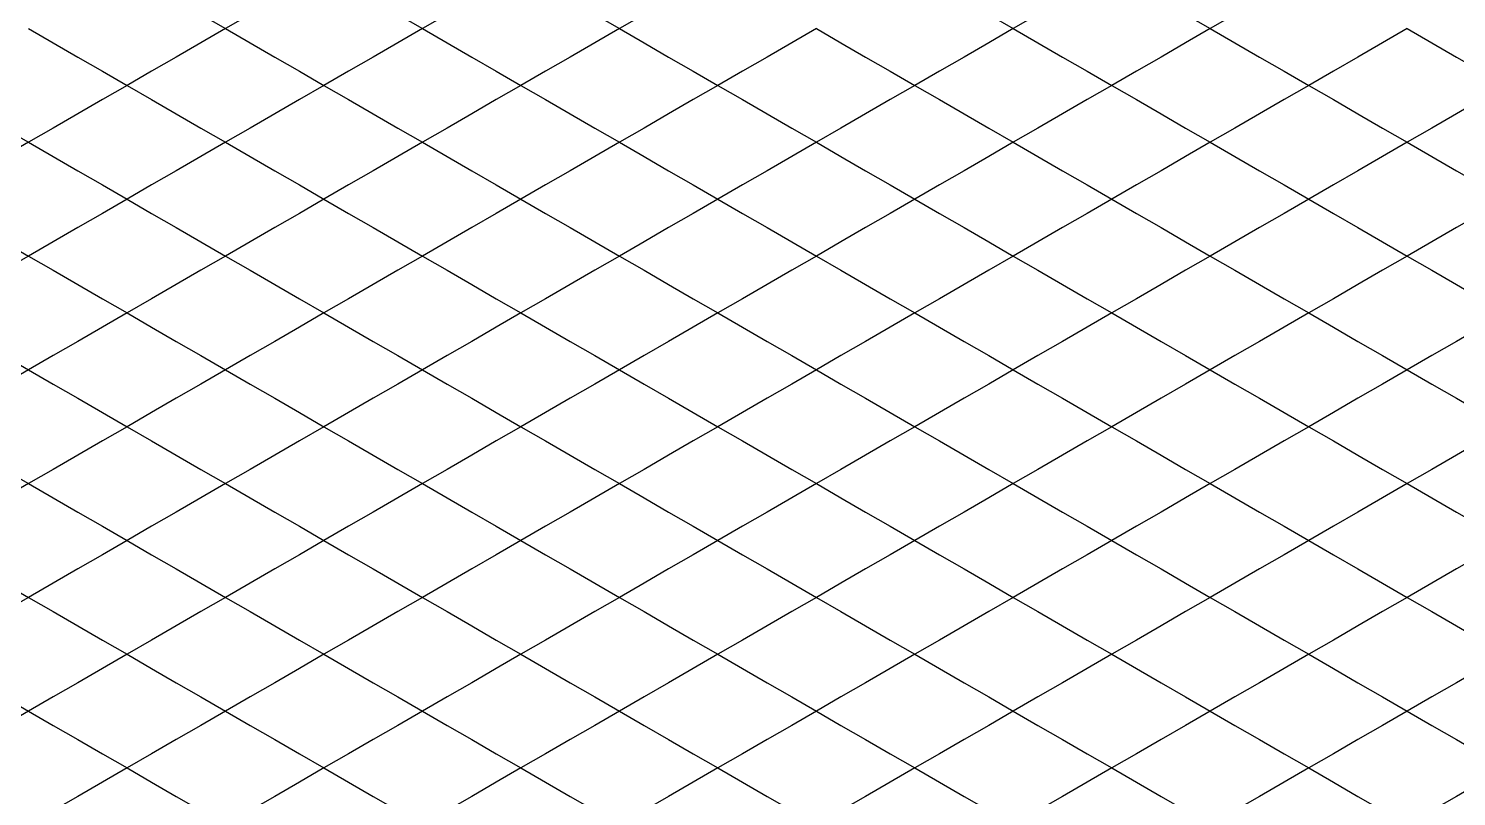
# Model space of a CAD drawing. Header units: metres. Extents: x 0 to 1028, y -291 to 246.
# Drawn here: x 228.7 to 321, y 38.3 to 87.9 of the extents above; entities that cross this region are included whole.
import ezdxf

# ---------------------------------------------------------------- set-up
doc = ezdxf.new("R2010")
doc.units = ezdxf.units.M
doc.layers.add('LAYER_02_PROJECTION', color=7, linetype='Continuous')

msp = doc.modelspace()

# ---------------------------------------------------------------- linework, layer by layer
at = {"layer": 'LAYER_02_PROJECTION'}
for points in [[(235.042, 91.611), (236.633, 90.692), (238.224, 89.774), (239.815, 88.855), (241.406, 87.937)], [(235.042, 91.611), (236.633, 90.692), (238.224, 89.774), (239.815, 88.855), (241.406, 87.937)], [(247.77, 91.611), (246.179, 90.692), (244.588, 89.774), (242.997, 88.855), (241.406, 87.937)], [(247.77, 91.611), (246.179, 90.692), (244.588, 89.774), (242.997, 88.855), (241.406, 87.937)], [(247.77, 91.611), (249.361, 90.692), (250.952, 89.774), (252.543, 88.855), (254.134, 87.937)], [(247.77, 91.611), (249.361, 90.692), (250.952, 89.774), (252.543, 88.855), (254.134, 87.937)], [(260.498, 91.611), (258.907, 90.692), (257.316, 89.774), (255.725, 88.855), (254.134, 87.937)], [(260.498, 91.611), (258.907, 90.692), (257.316, 89.774), (255.725, 88.855), (254.134, 87.937)], [(260.498, 91.611), (262.089, 90.692), (263.68, 89.774), (265.271, 88.855), (266.862, 87.937)], [(260.498, 91.611), (262.089, 90.692), (263.68, 89.774), (265.271, 88.855), (266.862, 87.937)], [(273.226, 91.611), (271.635, 90.692), (270.044, 89.774), (268.453, 88.855), (266.862, 87.937)], [(273.226, 91.611), (271.635, 90.692), (270.044, 89.774), (268.453, 88.855), (266.862, 87.937)], [(285.954, 91.611), (287.545, 90.692), (289.136, 89.774), (290.727, 88.855), (292.318, 87.937)], [(285.954, 91.611), (287.545, 90.692), (289.136, 89.774), (290.727, 88.855), (292.318, 87.937)], [(298.682, 91.611), (297.091, 90.692), (295.5, 89.774), (293.909, 88.855), (292.318, 87.937)], [(298.682, 91.611), (297.091, 90.692), (295.5, 89.774), (293.909, 88.855), (292.318, 87.937)], [(298.682, 91.611), (300.273, 90.692), (301.864, 89.774), (303.455, 88.855), (305.046, 87.937)], [(298.682, 91.611), (300.273, 90.692), (301.864, 89.774), (303.455, 88.855), (305.046, 87.937)], [(311.41, 91.611), (309.819, 90.692), (308.228, 89.774), (306.637, 88.855), (305.046, 87.937)], [(311.41, 91.611), (309.819, 90.692), (308.228, 89.774), (306.637, 88.855), (305.046, 87.937)], [(228.678, 87.937), (230.269, 87.018), (231.86, 86.1), (233.451, 85.181), (235.042, 84.262)], [(228.678, 87.937), (230.269, 87.018), (231.86, 86.1), (233.451, 85.181), (235.042, 84.262)], [(241.406, 87.937), (239.815, 87.018), (238.224, 86.1), (236.633, 85.181), (235.042, 84.262)], [(241.406, 87.937), (239.815, 87.018), (238.224, 86.1), (236.633, 85.181), (235.042, 84.262)], [(241.406, 87.937), (242.997, 87.018), (244.588, 86.1), (246.179, 85.181), (247.77, 84.262)], [(241.406, 87.937), (242.997, 87.018), (244.588, 86.1), (246.179, 85.181), (247.77, 84.262)], [(254.134, 87.937), (252.543, 87.018), (250.952, 86.1), (249.361, 85.181), (247.77, 84.262)], [(254.134, 87.937), (252.543, 87.018), (250.952, 86.1), (249.361, 85.181), (247.77, 84.262)], [(254.134, 87.937), (255.725, 87.018), (257.316, 86.1), (258.907, 85.181), (260.498, 84.262)], [(254.134, 87.937), (255.725, 87.018), (257.316, 86.1), (258.907, 85.181), (260.498, 84.262)], [(266.862, 87.937), (265.271, 87.018), (263.68, 86.1), (262.089, 85.181), (260.498, 84.262)], [(266.862, 87.937), (265.271, 87.018), (263.68, 86.1), (262.089, 85.181), (260.498, 84.262)], [(266.862, 87.937), (268.453, 87.018), (270.044, 86.1), (271.635, 85.181), (273.226, 84.262)], [(266.862, 87.937), (268.453, 87.018), (270.044, 86.1), (271.635, 85.181), (273.226, 84.262)], [(279.59, 87.937), (277.999, 87.018), (276.408, 86.1), (274.817, 85.181), (273.226, 84.262)], [(279.59, 87.937), (277.999, 87.018), (276.408, 86.1), (274.817, 85.181), (273.226, 84.262)], [(279.59, 87.937), (281.181, 87.018), (282.772, 86.1), (284.363, 85.181), (285.954, 84.262)], [(279.59, 87.937), (281.181, 87.018), (282.772, 86.1), (284.363, 85.181), (285.954, 84.262)], [(292.318, 87.937), (290.727, 87.018), (289.136, 86.1), (287.545, 85.181), (285.954, 84.262)], [(292.318, 87.937), (290.727, 87.018), (289.136, 86.1), (287.545, 85.181), (285.954, 84.262)], [(292.318, 87.937), (293.909, 87.018), (295.5, 86.1), (297.091, 85.181), (298.682, 84.262)], [(292.318, 87.937), (293.909, 87.018), (295.5, 86.1), (297.091, 85.181), (298.682, 84.262)], [(305.046, 87.937), (303.455, 87.018), (301.864, 86.1), (300.273, 85.181), (298.682, 84.262)], [(305.046, 87.937), (303.455, 87.018), (301.864, 86.1), (300.273, 85.181), (298.682, 84.262)], [(305.046, 87.937), (306.637, 87.018), (308.228, 86.1), (309.819, 85.181), (311.41, 84.262)], [(305.046, 87.937), (306.637, 87.018), (308.228, 86.1), (309.819, 85.181), (311.41, 84.262)], [(317.774, 87.937), (316.183, 87.018), (314.592, 86.1), (313.001, 85.181), (311.41, 84.262)], [(317.774, 87.937), (316.183, 87.018), (314.592, 86.1), (313.001, 85.181), (311.41, 84.262)], [(317.774, 87.937), (319.365, 87.018), (320.956, 86.1), (322.547, 85.181), (324.138, 84.262)], [(317.774, 87.937), (319.365, 87.018), (320.956, 86.1), (322.547, 85.181), (324.138, 84.262)], [(222.314, 84.262), (223.905, 83.344), (225.496, 82.425), (227.087, 81.507), (228.678, 80.588)], [(222.314, 84.262), (223.905, 83.344), (225.496, 82.425), (227.087, 81.507), (228.678, 80.588)], [(235.042, 84.262), (233.451, 83.344), (231.86, 82.425), (230.269, 81.507), (228.678, 80.588)], [(235.042, 84.262), (233.451, 83.344), (231.86, 82.425), (230.269, 81.507), (228.678, 80.588)], [(235.042, 84.262), (236.633, 83.344), (238.224, 82.425), (239.815, 81.507), (241.406, 80.588)], [(235.042, 84.262), (236.633, 83.344), (238.224, 82.425), (239.815, 81.507), (241.406, 80.588)], [(247.77, 84.262), (246.179, 83.344), (244.588, 82.425), (242.997, 81.507), (241.406, 80.588)], [(247.77, 84.262), (246.179, 83.344), (244.588, 82.425), (242.997, 81.507), (241.406, 80.588)], [(247.77, 84.262), (249.361, 83.344), (250.952, 82.425), (252.543, 81.507), (254.134, 80.588)], [(247.77, 84.262), (249.361, 83.344), (250.952, 82.425), (252.543, 81.507), (254.134, 80.588)], [(260.498, 84.262), (258.907, 83.344), (257.316, 82.425), (255.725, 81.507), (254.134, 80.588)], [(260.498, 84.262), (258.907, 83.344), (257.316, 82.425), (255.725, 81.507), (254.134, 80.588)], [(260.498, 84.262), (262.089, 83.344), (263.68, 82.425), (265.271, 81.507), (266.862, 80.588)], [(260.498, 84.262), (262.089, 83.344), (263.68, 82.425), (265.271, 81.507), (266.862, 80.588)], [(273.226, 84.262), (271.635, 83.344), (270.044, 82.425), (268.453, 81.507), (266.862, 80.588)], [(273.226, 84.262), (271.635, 83.344), (270.044, 82.425), (268.453, 81.507), (266.862, 80.588)], [(273.226, 84.262), (274.817, 83.344), (276.408, 82.425), (277.999, 81.507), (279.59, 80.588)], [(273.226, 84.262), (274.817, 83.344), (276.408, 82.425), (277.999, 81.507), (279.59, 80.588)], [(285.954, 84.262), (284.363, 83.344), (282.772, 82.425), (281.181, 81.507), (279.59, 80.588)], [(285.954, 84.262), (284.363, 83.344), (282.772, 82.425), (281.181, 81.507), (279.59, 80.588)], [(285.954, 84.262), (287.545, 83.344), (289.136, 82.425), (290.727, 81.507), (292.318, 80.588)], [(285.954, 84.262), (287.545, 83.344), (289.136, 82.425), (290.727, 81.507), (292.318, 80.588)], [(298.682, 84.262), (297.091, 83.344), (295.5, 82.425), (293.909, 81.507), (292.318, 80.588)], [(298.682, 84.262), (297.091, 83.344), (295.5, 82.425), (293.909, 81.507), (292.318, 80.588)], [(298.682, 84.262), (300.273, 83.344), (301.864, 82.425), (303.455, 81.507), (305.046, 80.588)], [(298.682, 84.262), (300.273, 83.344), (301.864, 82.425), (303.455, 81.507), (305.046, 80.588)], [(311.41, 84.262), (309.819, 83.344), (308.228, 82.425), (306.637, 81.507), (305.046, 80.588)], [(311.41, 84.262), (309.819, 83.344), (308.228, 82.425), (306.637, 81.507), (305.046, 80.588)], [(311.41, 84.262), (313.001, 83.344), (314.592, 82.425), (316.183, 81.507), (317.774, 80.588)], [(311.41, 84.262), (313.001, 83.344), (314.592, 82.425), (316.183, 81.507), (317.774, 80.588)], [(324.138, 84.262), (322.547, 83.344), (320.956, 82.425), (319.365, 81.507), (317.774, 80.588)], [(324.138, 84.262), (322.547, 83.344), (320.956, 82.425), (319.365, 81.507), (317.774, 80.588)], [(228.678, 80.588), (227.087, 79.67), (225.496, 78.751), (223.905, 77.833), (222.314, 76.914)], [(228.678, 80.588), (227.087, 79.67), (225.496, 78.751), (223.905, 77.833), (222.314, 76.914)], [(228.678, 80.588), (230.269, 79.67), (231.86, 78.751), (233.451, 77.833), (235.042, 76.914)], [(228.678, 80.588), (230.269, 79.67), (231.86, 78.751), (233.451, 77.833), (235.042, 76.914)], [(241.406, 80.588), (239.815, 79.67), (238.224, 78.751), (236.633, 77.833), (235.042, 76.914)], [(241.406, 80.588), (239.815, 79.67), (238.224, 78.751), (236.633, 77.833), (235.042, 76.914)], [(241.406, 80.588), (242.997, 79.67), (244.588, 78.751), (246.179, 77.833), (247.77, 76.914)], [(241.406, 80.588), (242.997, 79.67), (244.588, 78.751), (246.179, 77.833), (247.77, 76.914)], [(254.134, 80.588), (252.543, 79.67), (250.952, 78.751), (249.361, 77.833), (247.77, 76.914)], [(254.134, 80.588), (252.543, 79.67), (250.952, 78.751), (249.361, 77.833), (247.77, 76.914)], [(254.134, 80.588), (255.725, 79.67), (257.316, 78.751), (258.907, 77.833), (260.498, 76.914)], [(254.134, 80.588), (255.725, 79.67), (257.316, 78.751), (258.907, 77.833), (260.498, 76.914)], [(266.862, 80.588), (265.271, 79.67), (263.68, 78.751), (262.089, 77.833), (260.498, 76.914)], [(266.862, 80.588), (265.271, 79.67), (263.68, 78.751), (262.089, 77.833), (260.498, 76.914)], [(266.862, 80.588), (268.453, 79.67), (270.044, 78.751), (271.635, 77.833), (273.226, 76.914)], [(266.862, 80.588), (268.453, 79.67), (270.044, 78.751), (271.635, 77.833), (273.226, 76.914)], [(279.59, 80.588), (277.999, 79.67), (276.408, 78.751), (274.817, 77.833), (273.226, 76.914)], [(279.59, 80.588), (277.999, 79.67), (276.408, 78.751), (274.817, 77.833), (273.226, 76.914)], [(279.59, 80.588), (281.181, 79.67), (282.772, 78.751), (284.363, 77.833), (285.954, 76.914)], [(279.59, 80.588), (281.181, 79.67), (282.772, 78.751), (284.363, 77.833), (285.954, 76.914)], [(292.318, 80.588), (290.727, 79.67), (289.136, 78.751), (287.545, 77.833), (285.954, 76.914)], [(292.318, 80.588), (290.727, 79.67), (289.136, 78.751), (287.545, 77.833), (285.954, 76.914)], [(292.318, 80.588), (293.909, 79.67), (295.5, 78.751), (297.091, 77.833), (298.682, 76.914)], [(292.318, 80.588), (293.909, 79.67), (295.5, 78.751), (297.091, 77.833), (298.682, 76.914)], [(305.046, 80.588), (303.455, 79.67), (301.864, 78.751), (300.273, 77.833), (298.682, 76.914)], [(305.046, 80.588), (303.455, 79.67), (301.864, 78.751), (300.273, 77.833), (298.682, 76.914)], [(305.046, 80.588), (306.637, 79.67), (308.228, 78.751), (309.819, 77.833), (311.41, 76.914)], [(305.046, 80.588), (306.637, 79.67), (308.228, 78.751), (309.819, 77.833), (311.41, 76.914)], [(317.774, 80.588), (316.183, 79.67), (314.592, 78.751), (313.001, 77.833), (311.41, 76.914)], [(317.774, 80.588), (316.183, 79.67), (314.592, 78.751), (313.001, 77.833), (311.41, 76.914)], [(317.774, 80.588), (319.365, 79.67), (320.956, 78.751), (322.547, 77.833), (324.138, 76.914)], [(317.774, 80.588), (319.365, 79.67), (320.956, 78.751), (322.547, 77.833), (324.138, 76.914)], [(222.314, 76.914), (223.905, 75.995), (225.496, 75.077), (227.087, 74.158), (228.678, 73.24)], [(222.314, 76.914), (223.905, 75.995), (225.496, 75.077), (227.087, 74.158), (228.678, 73.24)], [(235.042, 76.914), (233.451, 75.995), (231.86, 75.077), (230.269, 74.158), (228.678, 73.24)], [(235.042, 76.914), (233.451, 75.995), (231.86, 75.077), (230.269, 74.158), (228.678, 73.24)], [(235.042, 76.914), (236.633, 75.995), (238.224, 75.077), (239.815, 74.158), (241.406, 73.24)], [(235.042, 76.914), (236.633, 75.995), (238.224, 75.077), (239.815, 74.158), (241.406, 73.24)], [(247.77, 76.914), (246.179, 75.995), (244.588, 75.077), (242.997, 74.158), (241.406, 73.24)], [(247.77, 76.914), (246.179, 75.995), (244.588, 75.077), (242.997, 74.158), (241.406, 73.24)], [(247.77, 76.914), (249.361, 75.995), (250.952, 75.077), (252.543, 74.158), (254.134, 73.24)], [(247.77, 76.914), (249.361, 75.995), (250.952, 75.077), (252.543, 74.158), (254.134, 73.24)], [(260.498, 76.914), (258.907, 75.995), (257.316, 75.077), (255.725, 74.158), (254.134, 73.24)], [(260.498, 76.914), (258.907, 75.995), (257.316, 75.077), (255.725, 74.158), (254.134, 73.24)], [(260.498, 76.914), (262.089, 75.995), (263.68, 75.077), (265.271, 74.158), (266.862, 73.24)], [(260.498, 76.914), (262.089, 75.995), (263.68, 75.077), (265.271, 74.158), (266.862, 73.24)], [(273.226, 76.914), (271.635, 75.995), (270.044, 75.077), (268.453, 74.158), (266.862, 73.24)], [(273.226, 76.914), (271.635, 75.995), (270.044, 75.077), (268.453, 74.158), (266.862, 73.24)], [(273.226, 76.914), (274.817, 75.995), (276.408, 75.077), (277.999, 74.158), (279.59, 73.24)], [(273.226, 76.914), (274.817, 75.995), (276.408, 75.077), (277.999, 74.158), (279.59, 73.24)], [(285.954, 76.914), (284.363, 75.995), (282.772, 75.077), (281.181, 74.158), (279.59, 73.24)], [(285.954, 76.914), (284.363, 75.995), (282.772, 75.077), (281.181, 74.158), (279.59, 73.24)], [(285.954, 76.914), (287.545, 75.995), (289.136, 75.077), (290.727, 74.158), (292.318, 73.24)], [(285.954, 76.914), (287.545, 75.995), (289.136, 75.077), (290.727, 74.158), (292.318, 73.24)], [(298.682, 76.914), (297.091, 75.995), (295.5, 75.077), (293.909, 74.158), (292.318, 73.24)], [(298.682, 76.914), (297.091, 75.995), (295.5, 75.077), (293.909, 74.158), (292.318, 73.24)], [(298.682, 76.914), (300.273, 75.995), (301.864, 75.077), (303.455, 74.158), (305.046, 73.24)], [(298.682, 76.914), (300.273, 75.995), (301.864, 75.077), (303.455, 74.158), (305.046, 73.24)], [(311.41, 76.914), (309.819, 75.995), (308.228, 75.077), (306.637, 74.158), (305.046, 73.24)], [(311.41, 76.914), (309.819, 75.995), (308.228, 75.077), (306.637, 74.158), (305.046, 73.24)], [(311.41, 76.914), (313.001, 75.995), (314.592, 75.077), (316.183, 74.158), (317.774, 73.24)], [(311.41, 76.914), (313.001, 75.995), (314.592, 75.077), (316.183, 74.158), (317.774, 73.24)], [(324.138, 76.914), (322.547, 75.995), (320.956, 75.077), (319.365, 74.158), (317.774, 73.24)], [(324.138, 76.914), (322.547, 75.995), (320.956, 75.077), (319.365, 74.158), (317.774, 73.24)], [(228.678, 73.24), (227.087, 72.321), (225.496, 71.403), (223.905, 70.484), (222.314, 69.566)], [(228.678, 73.24), (227.087, 72.321), (225.496, 71.403), (223.905, 70.484), (222.314, 69.566)], [(228.678, 73.24), (230.269, 72.321), (231.86, 71.403), (233.451, 70.484), (235.042, 69.566)], [(228.678, 73.24), (230.269, 72.321), (231.86, 71.403), (233.451, 70.484), (235.042, 69.566)], [(241.406, 73.24), (239.815, 72.321), (238.224, 71.403), (236.633, 70.484), (235.042, 69.566)], [(241.406, 73.24), (239.815, 72.321), (238.224, 71.403), (236.633, 70.484), (235.042, 69.566)], [(241.406, 73.24), (242.997, 72.321), (244.588, 71.403), (246.179, 70.484), (247.77, 69.566)], [(241.406, 73.24), (242.997, 72.321), (244.588, 71.403), (246.179, 70.484), (247.77, 69.566)], [(254.134, 73.24), (252.543, 72.321), (250.952, 71.403), (249.361, 70.484), (247.77, 69.566)], [(254.134, 73.24), (252.543, 72.321), (250.952, 71.403), (249.361, 70.484), (247.77, 69.566)], [(254.134, 73.24), (255.725, 72.321), (257.316, 71.403), (258.907, 70.484), (260.498, 69.566)], [(254.134, 73.24), (255.725, 72.321), (257.316, 71.403), (258.907, 70.484), (260.498, 69.566)], [(266.862, 73.24), (265.271, 72.321), (263.68, 71.403), (262.089, 70.484), (260.498, 69.566)], [(266.862, 73.24), (265.271, 72.321), (263.68, 71.403), (262.089, 70.484), (260.498, 69.566)], [(266.862, 73.24), (268.453, 72.321), (270.044, 71.403), (271.635, 70.484), (273.226, 69.566)], [(266.862, 73.24), (268.453, 72.321), (270.044, 71.403), (271.635, 70.484), (273.226, 69.566)], [(279.59, 73.24), (277.999, 72.321), (276.408, 71.403), (274.817, 70.484), (273.226, 69.566)], [(279.59, 73.24), (277.999, 72.321), (276.408, 71.403), (274.817, 70.484), (273.226, 69.566)], [(279.59, 73.24), (281.181, 72.321), (282.772, 71.403), (284.363, 70.484), (285.954, 69.566)], [(279.59, 73.24), (281.181, 72.321), (282.772, 71.403), (284.363, 70.484), (285.954, 69.566)], [(292.318, 73.24), (290.727, 72.321), (289.136, 71.403), (287.545, 70.484), (285.954, 69.566)], [(292.318, 73.24), (290.727, 72.321), (289.136, 71.403), (287.545, 70.484), (285.954, 69.566)], [(292.318, 73.24), (293.909, 72.321), (295.5, 71.403), (297.091, 70.484), (298.682, 69.566)], [(292.318, 73.24), (293.909, 72.321), (295.5, 71.403), (297.091, 70.484), (298.682, 69.566)], [(305.046, 73.24), (303.455, 72.321), (301.864, 71.403), (300.273, 70.484), (298.682, 69.566)], [(305.046, 73.24), (303.455, 72.321), (301.864, 71.403), (300.273, 70.484), (298.682, 69.566)], [(305.046, 73.24), (306.637, 72.321), (308.228, 71.403), (309.819, 70.484), (311.41, 69.566)], [(305.046, 73.24), (306.637, 72.321), (308.228, 71.403), (309.819, 70.484), (311.41, 69.566)], [(317.774, 73.24), (316.183, 72.321), (314.592, 71.403), (313.001, 70.484), (311.41, 69.566)], [(317.774, 73.24), (316.183, 72.321), (314.592, 71.403), (313.001, 70.484), (311.41, 69.566)], [(317.774, 73.24), (319.365, 72.321), (320.956, 71.403), (322.547, 70.484), (324.138, 69.566)], [(317.774, 73.24), (319.365, 72.321), (320.956, 71.403), (322.547, 70.484), (324.138, 69.566)], [(222.314, 69.566), (223.905, 68.647), (225.496, 67.728), (227.087, 66.81), (228.678, 65.891)], [(222.314, 69.566), (223.905, 68.647), (225.496, 67.728), (227.087, 66.81), (228.678, 65.891)], [(235.042, 69.566), (233.451, 68.647), (231.86, 67.728), (230.269, 66.81), (228.678, 65.891)], [(235.042, 69.566), (233.451, 68.647), (231.86, 67.728), (230.269, 66.81), (228.678, 65.891)], [(235.042, 69.566), (236.633, 68.647), (238.224, 67.728), (239.815, 66.81), (241.406, 65.891)], [(235.042, 69.566), (236.633, 68.647), (238.224, 67.728), (239.815, 66.81), (241.406, 65.891)], [(247.77, 69.566), (246.179, 68.647), (244.588, 67.728), (242.997, 66.81), (241.406, 65.891)], [(247.77, 69.566), (246.179, 68.647), (244.588, 67.728), (242.997, 66.81), (241.406, 65.891)], [(247.77, 69.566), (249.361, 68.647), (250.952, 67.728), (252.543, 66.81), (254.134, 65.891)], [(247.77, 69.566), (249.361, 68.647), (250.952, 67.728), (252.543, 66.81), (254.134, 65.891)], [(260.498, 69.566), (258.907, 68.647), (257.316, 67.728), (255.725, 66.81), (254.134, 65.891)], [(260.498, 69.566), (258.907, 68.647), (257.316, 67.728), (255.725, 66.81), (254.134, 65.891)], [(260.498, 69.566), (262.089, 68.647), (263.68, 67.728), (265.271, 66.81), (266.862, 65.891)], [(260.498, 69.566), (262.089, 68.647), (263.68, 67.728), (265.271, 66.81), (266.862, 65.891)], [(273.226, 69.566), (271.635, 68.647), (270.044, 67.728), (268.453, 66.81), (266.862, 65.891)], [(273.226, 69.566), (271.635, 68.647), (270.044, 67.728), (268.453, 66.81), (266.862, 65.891)], [(273.226, 69.566), (274.817, 68.647), (276.408, 67.728), (277.999, 66.81), (279.59, 65.891)], [(273.226, 69.566), (274.817, 68.647), (276.408, 67.728), (277.999, 66.81), (279.59, 65.891)], [(285.954, 69.566), (284.363, 68.647), (282.772, 67.728), (281.181, 66.81), (279.59, 65.891)], [(285.954, 69.566), (284.363, 68.647), (282.772, 67.728), (281.181, 66.81), (279.59, 65.891)], [(285.954, 69.566), (287.545, 68.647), (289.136, 67.728), (290.727, 66.81), (292.318, 65.891)], [(285.954, 69.566), (287.545, 68.647), (289.136, 67.728), (290.727, 66.81), (292.318, 65.891)], [(298.682, 69.566), (297.091, 68.647), (295.5, 67.728), (293.909, 66.81), (292.318, 65.891)], [(298.682, 69.566), (297.091, 68.647), (295.5, 67.728), (293.909, 66.81), (292.318, 65.891)], [(298.682, 69.566), (300.273, 68.647), (301.864, 67.728), (303.455, 66.81), (305.046, 65.891)], [(298.682, 69.566), (300.273, 68.647), (301.864, 67.728), (303.455, 66.81), (305.046, 65.891)], [(311.41, 69.566), (309.819, 68.647), (308.228, 67.728), (306.637, 66.81), (305.046, 65.891)], [(311.41, 69.566), (309.819, 68.647), (308.228, 67.728), (306.637, 66.81), (305.046, 65.891)], [(311.41, 69.566), (313.001, 68.647), (314.592, 67.728), (316.183, 66.81), (317.774, 65.891)], [(311.41, 69.566), (313.001, 68.647), (314.592, 67.728), (316.183, 66.81), (317.774, 65.891)], [(324.138, 69.566), (322.547, 68.647), (320.956, 67.728), (319.365, 66.81), (317.774, 65.891)], [(324.138, 69.566), (322.547, 68.647), (320.956, 67.728), (319.365, 66.81), (317.774, 65.891)], [(228.678, 65.891), (227.087, 64.973), (225.496, 64.054), (223.905, 63.136), (222.314, 62.217)], [(228.678, 65.891), (227.087, 64.973), (225.496, 64.054), (223.905, 63.136), (222.314, 62.217)], [(228.678, 65.891), (230.269, 64.973), (231.86, 64.054), (233.451, 63.136), (235.042, 62.217)], [(228.678, 65.891), (230.269, 64.973), (231.86, 64.054), (233.451, 63.136), (235.042, 62.217)], [(241.406, 65.891), (239.815, 64.973), (238.224, 64.054), (236.633, 63.136), (235.042, 62.217)], [(241.406, 65.891), (239.815, 64.973), (238.224, 64.054), (236.633, 63.136), (235.042, 62.217)], [(241.406, 65.891), (242.997, 64.973), (244.588, 64.054), (246.179, 63.136), (247.77, 62.217)], [(241.406, 65.891), (242.997, 64.973), (244.588, 64.054), (246.179, 63.136), (247.77, 62.217)], [(254.134, 65.891), (252.543, 64.973), (250.952, 64.054), (249.361, 63.136), (247.77, 62.217)], [(254.134, 65.891), (252.543, 64.973), (250.952, 64.054), (249.361, 63.136), (247.77, 62.217)], [(254.134, 65.891), (255.725, 64.973), (257.316, 64.054), (258.907, 63.136), (260.498, 62.217)], [(254.134, 65.891), (255.725, 64.973), (257.316, 64.054), (258.907, 63.136), (260.498, 62.217)], [(266.862, 65.891), (265.271, 64.973), (263.68, 64.054), (262.089, 63.136), (260.498, 62.217)], [(266.862, 65.891), (265.271, 64.973), (263.68, 64.054), (262.089, 63.136), (260.498, 62.217)], [(266.862, 65.891), (268.453, 64.973), (270.044, 64.054), (271.635, 63.136), (273.226, 62.217)], [(266.862, 65.891), (268.453, 64.973), (270.044, 64.054), (271.635, 63.136), (273.226, 62.217)], [(279.59, 65.891), (277.999, 64.973), (276.408, 64.054), (274.817, 63.136), (273.226, 62.217)], [(279.59, 65.891), (277.999, 64.973), (276.408, 64.054), (274.817, 63.136), (273.226, 62.217)], [(279.59, 65.891), (281.181, 64.973), (282.772, 64.054), (284.363, 63.136), (285.954, 62.217)], [(279.59, 65.891), (281.181, 64.973), (282.772, 64.054), (284.363, 63.136), (285.954, 62.217)], [(292.318, 65.891), (290.727, 64.973), (289.136, 64.054), (287.545, 63.136), (285.954, 62.217)], [(292.318, 65.891), (290.727, 64.973), (289.136, 64.054), (287.545, 63.136), (285.954, 62.217)], [(292.318, 65.891), (293.909, 64.973), (295.5, 64.054), (297.091, 63.136), (298.682, 62.217)], [(292.318, 65.891), (293.909, 64.973), (295.5, 64.054), (297.091, 63.136), (298.682, 62.217)], [(305.046, 65.891), (303.455, 64.973), (301.864, 64.054), (300.273, 63.136), (298.682, 62.217)], [(305.046, 65.891), (303.455, 64.973), (301.864, 64.054), (300.273, 63.136), (298.682, 62.217)], [(305.046, 65.891), (306.637, 64.973), (308.228, 64.054), (309.819, 63.136), (311.41, 62.217)], [(305.046, 65.891), (306.637, 64.973), (308.228, 64.054), (309.819, 63.136), (311.41, 62.217)], [(317.774, 65.891), (316.183, 64.973), (314.592, 64.054), (313.001, 63.136), (311.41, 62.217)], [(317.774, 65.891), (316.183, 64.973), (314.592, 64.054), (313.001, 63.136), (311.41, 62.217)], [(317.774, 65.891), (319.365, 64.973), (320.956, 64.054), (322.547, 63.136), (324.138, 62.217)], [(317.774, 65.891), (319.365, 64.973), (320.956, 64.054), (322.547, 63.136), (324.138, 62.217)], [(222.314, 62.217), (223.905, 61.298), (225.496, 60.38), (227.087, 59.461), (228.678, 58.543)], [(222.314, 62.217), (223.905, 61.298), (225.496, 60.38), (227.087, 59.461), (228.678, 58.543)], [(235.042, 62.217), (233.451, 61.298), (231.86, 60.38), (230.269, 59.461), (228.678, 58.543)], [(235.042, 62.217), (233.451, 61.298), (231.86, 60.38), (230.269, 59.461), (228.678, 58.543)], [(235.042, 62.217), (236.633, 61.298), (238.224, 60.38), (239.815, 59.461), (241.406, 58.543)], [(235.042, 62.217), (236.633, 61.298), (238.224, 60.38), (239.815, 59.461), (241.406, 58.543)], [(247.77, 62.217), (246.179, 61.298), (244.588, 60.38), (242.997, 59.461), (241.406, 58.543)], [(247.77, 62.217), (246.179, 61.298), (244.588, 60.38), (242.997, 59.461), (241.406, 58.543)], [(247.77, 62.217), (249.361, 61.298), (250.952, 60.38), (252.543, 59.461), (254.134, 58.543)], [(247.77, 62.217), (249.361, 61.298), (250.952, 60.38), (252.543, 59.461), (254.134, 58.543)], [(260.498, 62.217), (258.907, 61.298), (257.316, 60.38), (255.725, 59.461), (254.134, 58.543)], [(260.498, 62.217), (258.907, 61.298), (257.316, 60.38), (255.725, 59.461), (254.134, 58.543)], [(260.498, 62.217), (262.089, 61.298), (263.68, 60.38), (265.271, 59.461), (266.862, 58.543)], [(260.498, 62.217), (262.089, 61.298), (263.68, 60.38), (265.271, 59.461), (266.862, 58.543)], [(273.226, 62.217), (271.635, 61.298), (270.044, 60.38), (268.453, 59.461), (266.862, 58.543)], [(273.226, 62.217), (271.635, 61.298), (270.044, 60.38), (268.453, 59.461), (266.862, 58.543)], [(273.226, 62.217), (274.817, 61.298), (276.408, 60.38), (277.999, 59.461), (279.59, 58.543)], [(273.226, 62.217), (274.817, 61.298), (276.408, 60.38), (277.999, 59.461), (279.59, 58.543)], [(285.954, 62.217), (284.363, 61.298), (282.772, 60.38), (281.181, 59.461), (279.59, 58.543)], [(285.954, 62.217), (284.363, 61.298), (282.772, 60.38), (281.181, 59.461), (279.59, 58.543)], [(285.954, 62.217), (287.545, 61.298), (289.136, 60.38), (290.727, 59.461), (292.318, 58.543)], [(285.954, 62.217), (287.545, 61.298), (289.136, 60.38), (290.727, 59.461), (292.318, 58.543)], [(298.682, 62.217), (297.091, 61.298), (295.5, 60.38), (293.909, 59.461), (292.318, 58.543)], [(298.682, 62.217), (297.091, 61.298), (295.5, 60.38), (293.909, 59.461), (292.318, 58.543)], [(298.682, 62.217), (300.273, 61.298), (301.864, 60.38), (303.455, 59.461), (305.046, 58.543)], [(298.682, 62.217), (300.273, 61.298), (301.864, 60.38), (303.455, 59.461), (305.046, 58.543)], [(311.41, 62.217), (309.819, 61.298), (308.228, 60.38), (306.637, 59.461), (305.046, 58.543)], [(311.41, 62.217), (309.819, 61.298), (308.228, 60.38), (306.637, 59.461), (305.046, 58.543)], [(311.41, 62.217), (313.001, 61.298), (314.592, 60.38), (316.183, 59.461), (317.774, 58.543)], [(311.41, 62.217), (313.001, 61.298), (314.592, 60.38), (316.183, 59.461), (317.774, 58.543)], [(324.138, 62.217), (322.547, 61.298), (320.956, 60.38), (319.365, 59.461), (317.774, 58.543)], [(324.138, 62.217), (322.547, 61.298), (320.956, 60.38), (319.365, 59.461), (317.774, 58.543)], [(228.678, 58.543), (227.087, 57.624), (225.496, 56.706), (223.905, 55.787), (222.314, 54.869)], [(228.678, 58.543), (227.087, 57.624), (225.496, 56.706), (223.905, 55.787), (222.314, 54.869)], [(228.678, 58.543), (230.269, 57.624), (231.86, 56.706), (233.451, 55.787), (235.042, 54.869)], [(228.678, 58.543), (230.269, 57.624), (231.86, 56.706), (233.451, 55.787), (235.042, 54.869)], [(241.406, 58.543), (239.815, 57.624), (238.224, 56.706), (236.633, 55.787), (235.042, 54.869)], [(241.406, 58.543), (239.815, 57.624), (238.224, 56.706), (236.633, 55.787), (235.042, 54.869)], [(241.406, 58.543), (242.997, 57.624), (244.588, 56.706), (246.179, 55.787), (247.77, 54.869)], [(241.406, 58.543), (242.997, 57.624), (244.588, 56.706), (246.179, 55.787), (247.77, 54.869)], [(254.134, 58.543), (252.543, 57.624), (250.952, 56.706), (249.361, 55.787), (247.77, 54.869)], [(254.134, 58.543), (252.543, 57.624), (250.952, 56.706), (249.361, 55.787), (247.77, 54.869)], [(254.134, 58.543), (255.725, 57.624), (257.316, 56.706), (258.907, 55.787), (260.498, 54.869)], [(254.134, 58.543), (255.725, 57.624), (257.316, 56.706), (258.907, 55.787), (260.498, 54.869)], [(266.862, 58.543), (265.271, 57.624), (263.68, 56.706), (262.089, 55.787), (260.498, 54.869)], [(266.862, 58.543), (265.271, 57.624), (263.68, 56.706), (262.089, 55.787), (260.498, 54.869)], [(266.862, 58.543), (268.453, 57.624), (270.044, 56.706), (271.635, 55.787), (273.226, 54.869)], [(266.862, 58.543), (268.453, 57.624), (270.044, 56.706), (271.635, 55.787), (273.226, 54.869)], [(279.59, 58.543), (277.999, 57.624), (276.408, 56.706), (274.817, 55.787), (273.226, 54.869)], [(279.59, 58.543), (277.999, 57.624), (276.408, 56.706), (274.817, 55.787), (273.226, 54.869)], [(279.59, 58.543), (281.181, 57.624), (282.772, 56.706), (284.363, 55.787), (285.954, 54.869)], [(279.59, 58.543), (281.181, 57.624), (282.772, 56.706), (284.363, 55.787), (285.954, 54.869)], [(292.318, 58.543), (290.727, 57.624), (289.136, 56.706), (287.545, 55.787), (285.954, 54.869)], [(292.318, 58.543), (290.727, 57.624), (289.136, 56.706), (287.545, 55.787), (285.954, 54.869)], [(292.318, 58.543), (293.909, 57.624), (295.5, 56.706), (297.091, 55.787), (298.682, 54.869)], [(292.318, 58.543), (293.909, 57.624), (295.5, 56.706), (297.091, 55.787), (298.682, 54.869)], [(305.046, 58.543), (303.455, 57.624), (301.864, 56.706), (300.273, 55.787), (298.682, 54.869)], [(305.046, 58.543), (303.455, 57.624), (301.864, 56.706), (300.273, 55.787), (298.682, 54.869)], [(305.046, 58.543), (306.637, 57.624), (308.228, 56.706), (309.819, 55.787), (311.41, 54.869)], [(305.046, 58.543), (306.637, 57.624), (308.228, 56.706), (309.819, 55.787), (311.41, 54.869)], [(317.774, 58.543), (316.183, 57.624), (314.592, 56.706), (313.001, 55.787), (311.41, 54.869)], [(317.774, 58.543), (316.183, 57.624), (314.592, 56.706), (313.001, 55.787), (311.41, 54.869)], [(317.774, 58.543), (319.365, 57.624), (320.956, 56.706), (322.547, 55.787), (324.138, 54.869)], [(317.774, 58.543), (319.365, 57.624), (320.956, 56.706), (322.547, 55.787), (324.138, 54.869)], [(222.314, 54.869), (223.905, 53.95), (225.496, 53.031), (227.087, 52.113), (228.678, 51.194)], [(222.314, 54.869), (223.905, 53.95), (225.496, 53.031), (227.087, 52.113), (228.678, 51.194)], [(235.042, 54.869), (233.451, 53.95), (231.86, 53.031), (230.269, 52.113), (228.678, 51.194)], [(235.042, 54.869), (233.451, 53.95), (231.86, 53.031), (230.269, 52.113), (228.678, 51.194)], [(235.042, 54.869), (236.633, 53.95), (238.224, 53.031), (239.815, 52.113), (241.406, 51.194)], [(235.042, 54.869), (236.633, 53.95), (238.224, 53.031), (239.815, 52.113), (241.406, 51.194)], [(247.77, 54.869), (246.179, 53.95), (244.588, 53.031), (242.997, 52.113), (241.406, 51.194)], [(247.77, 54.869), (246.179, 53.95), (244.588, 53.031), (242.997, 52.113), (241.406, 51.194)], [(247.77, 54.869), (249.361, 53.95), (250.952, 53.031), (252.543, 52.113), (254.134, 51.194)], [(247.77, 54.869), (249.361, 53.95), (250.952, 53.031), (252.543, 52.113), (254.134, 51.194)], [(260.498, 54.869), (258.907, 53.95), (257.316, 53.031), (255.725, 52.113), (254.134, 51.194)], [(260.498, 54.869), (258.907, 53.95), (257.316, 53.031), (255.725, 52.113), (254.134, 51.194)], [(260.498, 54.869), (262.089, 53.95), (263.68, 53.031), (265.271, 52.113), (266.862, 51.194)], [(260.498, 54.869), (262.089, 53.95), (263.68, 53.031), (265.271, 52.113), (266.862, 51.194)], [(273.226, 54.869), (271.635, 53.95), (270.044, 53.031), (268.453, 52.113), (266.862, 51.194)], [(273.226, 54.869), (271.635, 53.95), (270.044, 53.031), (268.453, 52.113), (266.862, 51.194)], [(273.226, 54.869), (274.817, 53.95), (276.408, 53.031), (277.999, 52.113), (279.59, 51.194)], [(273.226, 54.869), (274.817, 53.95), (276.408, 53.031), (277.999, 52.113), (279.59, 51.194)], [(285.954, 54.869), (284.363, 53.95), (282.772, 53.031), (281.181, 52.113), (279.59, 51.194)], [(285.954, 54.869), (284.363, 53.95), (282.772, 53.031), (281.181, 52.113), (279.59, 51.194)], [(285.954, 54.869), (287.545, 53.95), (289.136, 53.031), (290.727, 52.113), (292.318, 51.194)], [(285.954, 54.869), (287.545, 53.95), (289.136, 53.031), (290.727, 52.113), (292.318, 51.194)], [(298.682, 54.869), (297.091, 53.95), (295.5, 53.031), (293.909, 52.113), (292.318, 51.194)], [(298.682, 54.869), (297.091, 53.95), (295.5, 53.031), (293.909, 52.113), (292.318, 51.194)], [(298.682, 54.869), (300.273, 53.95), (301.864, 53.031), (303.455, 52.113), (305.046, 51.194)], [(298.682, 54.869), (300.273, 53.95), (301.864, 53.031), (303.455, 52.113), (305.046, 51.194)], [(311.41, 54.869), (309.819, 53.95), (308.228, 53.031), (306.637, 52.113), (305.046, 51.194)], [(311.41, 54.869), (309.819, 53.95), (308.228, 53.031), (306.637, 52.113), (305.046, 51.194)], [(311.41, 54.869), (313.001, 53.95), (314.592, 53.031), (316.183, 52.113), (317.774, 51.194)], [(311.41, 54.869), (313.001, 53.95), (314.592, 53.031), (316.183, 52.113), (317.774, 51.194)], [(324.138, 54.869), (322.547, 53.95), (320.956, 53.031), (319.365, 52.113), (317.774, 51.194)], [(324.138, 54.869), (322.547, 53.95), (320.956, 53.031), (319.365, 52.113), (317.774, 51.194)], [(228.678, 51.194), (227.087, 50.276), (225.496, 49.357), (223.905, 48.439), (222.314, 47.52)], [(228.678, 51.194), (227.087, 50.276), (225.496, 49.357), (223.905, 48.439), (222.314, 47.52)], [(228.678, 51.194), (230.269, 50.276), (231.86, 49.357), (233.451, 48.439), (235.042, 47.52)], [(228.678, 51.194), (230.269, 50.276), (231.86, 49.357), (233.451, 48.439), (235.042, 47.52)], [(241.406, 51.194), (239.815, 50.276), (238.224, 49.357), (236.633, 48.439), (235.042, 47.52)], [(241.406, 51.194), (239.815, 50.276), (238.224, 49.357), (236.633, 48.439), (235.042, 47.52)], [(241.406, 51.194), (242.997, 50.276), (244.588, 49.357), (246.179, 48.439), (247.77, 47.52)], [(241.406, 51.194), (242.997, 50.276), (244.588, 49.357), (246.179, 48.439), (247.77, 47.52)], [(254.134, 51.194), (252.543, 50.276), (250.952, 49.357), (249.361, 48.439), (247.77, 47.52)], [(254.134, 51.194), (252.543, 50.276), (250.952, 49.357), (249.361, 48.439), (247.77, 47.52)], [(254.134, 51.194), (255.725, 50.276), (257.316, 49.357), (258.907, 48.439), (260.498, 47.52)], [(254.134, 51.194), (255.725, 50.276), (257.316, 49.357), (258.907, 48.439), (260.498, 47.52)], [(266.862, 51.194), (265.271, 50.276), (263.68, 49.357), (262.089, 48.439), (260.498, 47.52)], [(266.862, 51.194), (265.271, 50.276), (263.68, 49.357), (262.089, 48.439), (260.498, 47.52)], [(266.862, 51.194), (268.453, 50.276), (270.044, 49.357), (271.635, 48.439), (273.226, 47.52)], [(266.862, 51.194), (268.453, 50.276), (270.044, 49.357), (271.635, 48.439), (273.226, 47.52)], [(279.59, 51.194), (277.999, 50.276), (276.408, 49.357), (274.817, 48.439), (273.226, 47.52)], [(279.59, 51.194), (277.999, 50.276), (276.408, 49.357), (274.817, 48.439), (273.226, 47.52)], [(279.59, 51.194), (281.181, 50.276), (282.772, 49.357), (284.363, 48.439), (285.954, 47.52)], [(279.59, 51.194), (281.181, 50.276), (282.772, 49.357), (284.363, 48.439), (285.954, 47.52)], [(292.318, 51.194), (290.727, 50.276), (289.136, 49.357), (287.545, 48.439), (285.954, 47.52)], [(292.318, 51.194), (290.727, 50.276), (289.136, 49.357), (287.545, 48.439), (285.954, 47.52)], [(292.318, 51.194), (293.909, 50.276), (295.5, 49.357), (297.091, 48.439), (298.682, 47.52)], [(292.318, 51.194), (293.909, 50.276), (295.5, 49.357), (297.091, 48.439), (298.682, 47.52)], [(305.046, 51.194), (303.455, 50.276), (301.864, 49.357), (300.273, 48.439), (298.682, 47.52)], [(305.046, 51.194), (303.455, 50.276), (301.864, 49.357), (300.273, 48.439), (298.682, 47.52)], [(305.046, 51.194), (306.637, 50.276), (308.228, 49.357), (309.819, 48.439), (311.41, 47.52)], [(305.046, 51.194), (306.637, 50.276), (308.228, 49.357), (309.819, 48.439), (311.41, 47.52)], [(317.774, 51.194), (316.183, 50.276), (314.592, 49.357), (313.001, 48.439), (311.41, 47.52)], [(317.774, 51.194), (316.183, 50.276), (314.592, 49.357), (313.001, 48.439), (311.41, 47.52)], [(317.774, 51.194), (319.365, 50.276), (320.956, 49.357), (322.547, 48.439), (324.138, 47.52)], [(317.774, 51.194), (319.365, 50.276), (320.956, 49.357), (322.547, 48.439), (324.138, 47.52)], [(222.314, 47.52), (223.905, 46.602), (225.496, 45.683), (227.087, 44.764), (228.678, 43.846)], [(222.314, 47.52), (223.905, 46.602), (225.496, 45.683), (227.087, 44.764), (228.678, 43.846)], [(235.042, 47.52), (233.451, 46.602), (231.86, 45.683), (230.269, 44.764), (228.678, 43.846)], [(235.042, 47.52), (233.451, 46.602), (231.86, 45.683), (230.269, 44.764), (228.678, 43.846)], [(235.042, 47.52), (236.633, 46.602), (238.224, 45.683), (239.815, 44.764), (241.406, 43.846)], [(235.042, 47.52), (236.633, 46.602), (238.224, 45.683), (239.815, 44.764), (241.406, 43.846)], [(247.77, 47.52), (246.179, 46.602), (244.588, 45.683), (242.997, 44.764), (241.406, 43.846)], [(247.77, 47.52), (246.179, 46.602), (244.588, 45.683), (242.997, 44.764), (241.406, 43.846)], [(247.77, 47.52), (249.361, 46.602), (250.952, 45.683), (252.543, 44.764), (254.134, 43.846)], [(247.77, 47.52), (249.361, 46.602), (250.952, 45.683), (252.543, 44.764), (254.134, 43.846)], [(260.498, 47.52), (258.907, 46.602), (257.316, 45.683), (255.725, 44.764), (254.134, 43.846)], [(260.498, 47.52), (258.907, 46.602), (257.316, 45.683), (255.725, 44.764), (254.134, 43.846)], [(260.498, 47.52), (262.089, 46.602), (263.68, 45.683), (265.271, 44.764), (266.862, 43.846)], [(260.498, 47.52), (262.089, 46.602), (263.68, 45.683), (265.271, 44.764), (266.862, 43.846)], [(273.226, 47.52), (271.635, 46.602), (270.044, 45.683), (268.453, 44.764), (266.862, 43.846)], [(273.226, 47.52), (271.635, 46.602), (270.044, 45.683), (268.453, 44.764), (266.862, 43.846)], [(273.226, 47.52), (274.817, 46.602), (276.408, 45.683), (277.999, 44.764), (279.59, 43.846)], [(273.226, 47.52), (274.817, 46.602), (276.408, 45.683), (277.999, 44.764), (279.59, 43.846)], [(285.954, 47.52), (284.363, 46.602), (282.772, 45.683), (281.181, 44.764), (279.59, 43.846)], [(285.954, 47.52), (284.363, 46.602), (282.772, 45.683), (281.181, 44.764), (279.59, 43.846)], [(285.954, 47.52), (287.545, 46.602), (289.136, 45.683), (290.727, 44.764), (292.318, 43.846)], [(285.954, 47.52), (287.545, 46.602), (289.136, 45.683), (290.727, 44.764), (292.318, 43.846)], [(298.682, 47.52), (297.091, 46.602), (295.5, 45.683), (293.909, 44.764), (292.318, 43.846)], [(298.682, 47.52), (297.091, 46.602), (295.5, 45.683), (293.909, 44.764), (292.318, 43.846)], [(298.682, 47.52), (300.273, 46.602), (301.864, 45.683), (303.455, 44.764), (305.046, 43.846)], [(298.682, 47.52), (300.273, 46.602), (301.864, 45.683), (303.455, 44.764), (305.046, 43.846)], [(311.41, 47.52), (309.819, 46.602), (308.228, 45.683), (306.637, 44.764), (305.046, 43.846)], [(311.41, 47.52), (309.819, 46.602), (308.228, 45.683), (306.637, 44.764), (305.046, 43.846)], [(311.41, 47.52), (313.001, 46.602), (314.592, 45.683), (316.183, 44.764), (317.774, 43.846)], [(311.41, 47.52), (313.001, 46.602), (314.592, 45.683), (316.183, 44.764), (317.774, 43.846)], [(324.138, 47.52), (322.547, 46.602), (320.956, 45.683), (319.365, 44.764), (317.774, 43.846)], [(324.138, 47.52), (322.547, 46.602), (320.956, 45.683), (319.365, 44.764), (317.774, 43.846)], [(228.678, 43.846), (227.087, 42.927), (225.496, 42.009), (223.905, 41.09), (222.314, 40.172)], [(228.678, 43.846), (227.087, 42.927), (225.496, 42.009), (223.905, 41.09), (222.314, 40.172)], [(228.678, 43.846), (230.269, 42.927), (231.86, 42.009), (233.451, 41.09), (235.042, 40.172)], [(228.678, 43.846), (230.269, 42.927), (231.86, 42.009), (233.451, 41.09), (235.042, 40.172)], [(241.406, 43.846), (239.815, 42.927), (238.224, 42.009), (236.633, 41.09), (235.042, 40.172)], [(241.406, 43.846), (239.815, 42.927), (238.224, 42.009), (236.633, 41.09), (235.042, 40.172)], [(241.406, 43.846), (242.997, 42.927), (244.588, 42.009), (246.179, 41.09), (247.77, 40.172)], [(241.406, 43.846), (242.997, 42.927), (244.588, 42.009), (246.179, 41.09), (247.77, 40.172)], [(254.134, 43.846), (252.543, 42.927), (250.952, 42.009), (249.361, 41.09), (247.77, 40.172)], [(254.134, 43.846), (252.543, 42.927), (250.952, 42.009), (249.361, 41.09), (247.77, 40.172)], [(254.134, 43.846), (255.725, 42.927), (257.316, 42.009), (258.907, 41.09), (260.498, 40.172)], [(254.134, 43.846), (255.725, 42.927), (257.316, 42.009), (258.907, 41.09), (260.498, 40.172)], [(266.862, 43.846), (265.271, 42.927), (263.68, 42.009), (262.089, 41.09), (260.498, 40.172)], [(266.862, 43.846), (265.271, 42.927), (263.68, 42.009), (262.089, 41.09), (260.498, 40.172)], [(266.862, 43.846), (268.453, 42.927), (270.044, 42.009), (271.635, 41.09), (273.226, 40.172)], [(266.862, 43.846), (268.453, 42.927), (270.044, 42.009), (271.635, 41.09), (273.226, 40.172)], [(279.59, 43.846), (277.999, 42.927), (276.408, 42.009), (274.817, 41.09), (273.226, 40.172)], [(279.59, 43.846), (277.999, 42.927), (276.408, 42.009), (274.817, 41.09), (273.226, 40.172)], [(279.59, 43.846), (281.181, 42.927), (282.772, 42.009), (284.363, 41.09), (285.954, 40.172)], [(279.59, 43.846), (281.181, 42.927), (282.772, 42.009), (284.363, 41.09), (285.954, 40.172)], [(292.318, 43.846), (290.727, 42.927), (289.136, 42.009), (287.545, 41.09), (285.954, 40.172)], [(292.318, 43.846), (290.727, 42.927), (289.136, 42.009), (287.545, 41.09), (285.954, 40.172)], [(292.318, 43.846), (293.909, 42.927), (295.5, 42.009), (297.091, 41.09), (298.682, 40.172)], [(292.318, 43.846), (293.909, 42.927), (295.5, 42.009), (297.091, 41.09), (298.682, 40.172)], [(305.046, 43.846), (303.455, 42.927), (301.864, 42.009), (300.273, 41.09), (298.682, 40.172)], [(305.046, 43.846), (303.455, 42.927), (301.864, 42.009), (300.273, 41.09), (298.682, 40.172)], [(305.046, 43.846), (306.637, 42.927), (308.228, 42.009), (309.819, 41.09), (311.41, 40.172)], [(305.046, 43.846), (306.637, 42.927), (308.228, 42.009), (309.819, 41.09), (311.41, 40.172)], [(317.774, 43.846), (316.183, 42.927), (314.592, 42.009), (313.001, 41.09), (311.41, 40.172)], [(317.774, 43.846), (316.183, 42.927), (314.592, 42.009), (313.001, 41.09), (311.41, 40.172)], [(317.774, 43.846), (319.365, 42.927), (320.956, 42.009), (322.547, 41.09), (324.138, 40.172)], [(317.774, 43.846), (319.365, 42.927), (320.956, 42.009), (322.547, 41.09), (324.138, 40.172)], [(235.042, 40.172), (233.451, 39.253), (231.86, 38.335), (230.269, 37.416), (228.678, 36.497)], [(235.042, 40.172), (233.451, 39.253), (231.86, 38.335), (230.269, 37.416), (228.678, 36.497)], [(235.042, 40.172), (236.633, 39.253), (238.224, 38.335), (239.815, 37.416), (241.406, 36.497)], [(235.042, 40.172), (236.633, 39.253), (238.224, 38.335), (239.815, 37.416), (241.406, 36.497)], [(247.77, 40.172), (246.179, 39.253), (244.588, 38.335), (242.997, 37.416), (241.406, 36.497)], [(247.77, 40.172), (246.179, 39.253), (244.588, 38.335), (242.997, 37.416), (241.406, 36.497)], [(247.77, 40.172), (249.361, 39.253), (250.952, 38.335), (252.543, 37.416), (254.134, 36.497)], [(247.77, 40.172), (249.361, 39.253), (250.952, 38.335), (252.543, 37.416), (254.134, 36.497)], [(260.498, 40.172), (258.907, 39.253), (257.316, 38.335), (255.725, 37.416), (254.134, 36.497)], [(260.498, 40.172), (258.907, 39.253), (257.316, 38.335), (255.725, 37.416), (254.134, 36.497)], [(260.498, 40.172), (262.089, 39.253), (263.68, 38.335), (265.271, 37.416), (266.862, 36.497)], [(260.498, 40.172), (262.089, 39.253), (263.68, 38.335), (265.271, 37.416), (266.862, 36.497)], [(273.226, 40.172), (271.635, 39.253), (270.044, 38.335), (268.453, 37.416), (266.862, 36.497)], [(273.226, 40.172), (271.635, 39.253), (270.044, 38.335), (268.453, 37.416), (266.862, 36.497)], [(273.226, 40.172), (274.817, 39.253), (276.408, 38.335), (277.999, 37.416), (279.59, 36.497)], [(273.226, 40.172), (274.817, 39.253), (276.408, 38.335), (277.999, 37.416), (279.59, 36.497)], [(285.954, 40.172), (284.363, 39.253), (282.772, 38.335), (281.181, 37.416), (279.59, 36.497)], [(285.954, 40.172), (284.363, 39.253), (282.772, 38.335), (281.181, 37.416), (279.59, 36.497)], [(285.954, 40.172), (287.545, 39.253), (289.136, 38.335), (290.727, 37.416), (292.318, 36.497)], [(285.954, 40.172), (287.545, 39.253), (289.136, 38.335), (290.727, 37.416), (292.318, 36.497)], [(298.682, 40.172), (297.091, 39.253), (295.5, 38.335), (293.909, 37.416), (292.318, 36.497)], [(298.682, 40.172), (297.091, 39.253), (295.5, 38.335), (293.909, 37.416), (292.318, 36.497)], [(298.682, 40.172), (300.273, 39.253), (301.864, 38.335), (303.455, 37.416), (305.046, 36.497)], [(298.682, 40.172), (300.273, 39.253), (301.864, 38.335), (303.455, 37.416), (305.046, 36.497)], [(311.41, 40.172), (309.819, 39.253), (308.228, 38.335), (306.637, 37.416), (305.046, 36.497)], [(311.41, 40.172), (309.819, 39.253), (308.228, 38.335), (306.637, 37.416), (305.046, 36.497)], [(311.41, 40.172), (313.001, 39.253), (314.592, 38.335), (316.183, 37.416), (317.774, 36.497)], [(311.41, 40.172), (313.001, 39.253), (314.592, 38.335), (316.183, 37.416), (317.774, 36.497)], [(324.138, 40.172), (322.547, 39.253), (320.956, 38.335), (319.365, 37.416), (317.774, 36.497)], [(324.138, 40.172), (322.547, 39.253), (320.956, 38.335), (319.365, 37.416), (317.774, 36.497)]]:
    msp.add_lwpolyline(points, dxfattribs=at)

doc.saveas('drawing.dxf')
